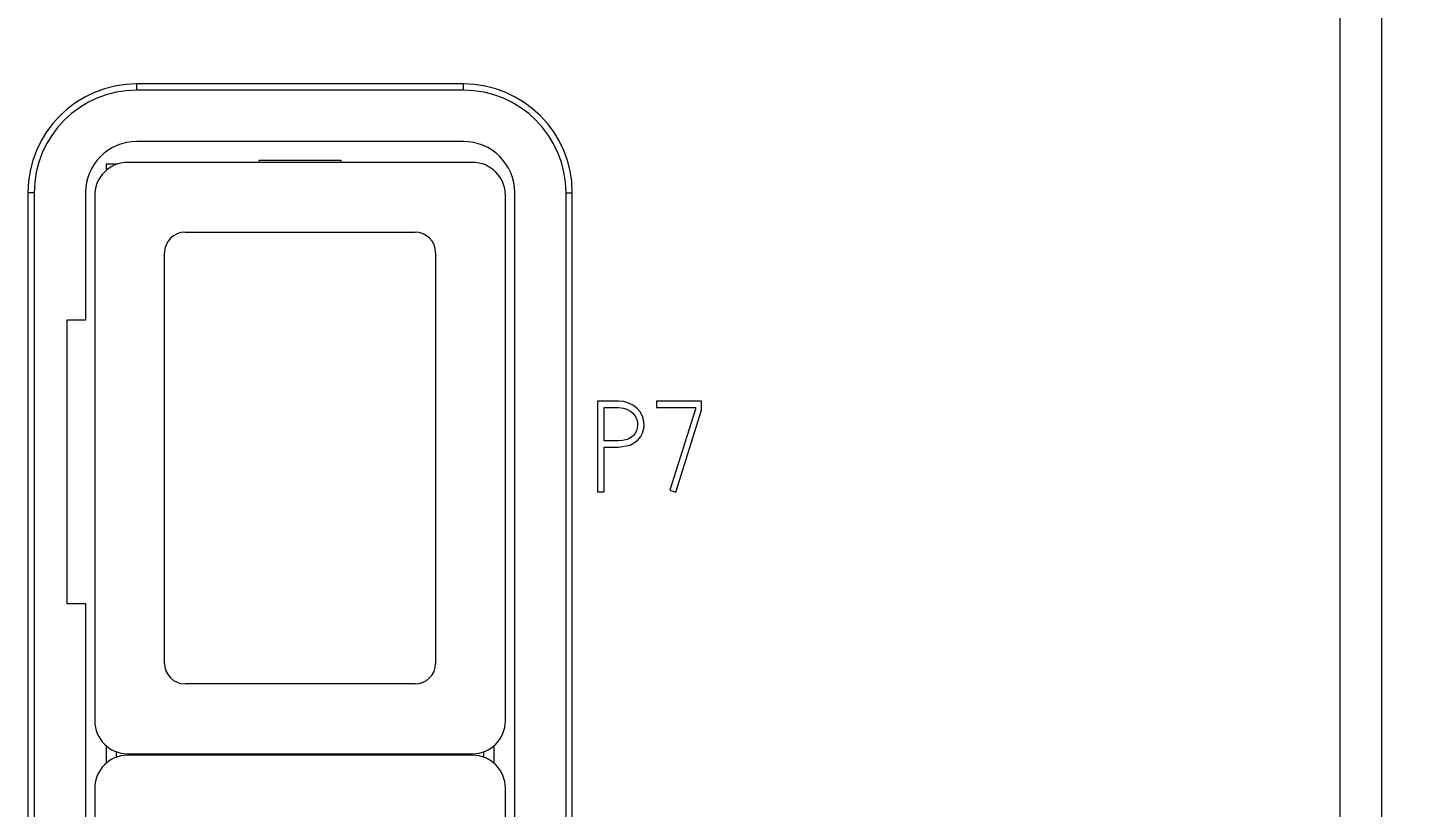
# Model space of a CAD drawing. Header units: millimetres. Extents: x 0 to 841, y 0 to 594.
# Drawn here: x 366.77 to 400.74, y 268.4 to 287.37 of the extents above; entities that cross this region are included whole.
import ezdxf

# ---------------------------------------------------------------- set-up
doc = ezdxf.new("R2010")
doc.units = ezdxf.units.MM
for name, color, linetype in [('1', 7, 'Continuous'), ('200', 7, 'Continuous'), ('66', 7, 'Continuous')]:
    doc.layers.add(name, color=color, linetype=linetype)
doc.styles.add('iso-1', font='isocp.shx')
doc.dimstyles.get("Standard").update_dxf_attribs({"dimtxt": 0.18, "dimasz": 0.18, "dimexe": 0.18, "dimexo": 0.0625, "dimgap": 0.09, "dimtad": 0, "dimtih": 1, "dimtoh": 1, "dimdec": 4, "dimzin": 0, "dimdsep": 46, "dimtxsty": 'Standard', "dimcen": 0.09, "dimadec": 0, "dimazin": 0, "dimtfac": 1, "dimtdec": 4, "dimtofl": 0, "dimtmove": 0, "dimatfit": 3, "dimfxl": 1, "dimtolj": 1, "dimtzin": 0, "dimarcsym": 0})

# ---------------------------------------------------------------- blocks, each defined once
blk = doc.blocks.new('_U0')
at = {"layer": '200', "color": 7, "lineweight": 13}
for p, q in [((398.722642, 395.28336), (421.244331, 395.28336)), ((419.744331, 395.28336), (419.744331, 248.28336)), ((398.722642, 248.28336), (421.244331, 248.28336))]:
    blk.add_line(p, q, dxfattribs=at)
at = {"layer": '200', "color": 7, "lineweight": 25}
for points in [[(419.744331, 395.28336), (420.205115, 391.783362), (419.283547, 391.783359)], [(419.744331, 248.28336), (419.283547, 251.783359), (420.205115, 251.783362)]]:
    blk.add_solid(points, dxfattribs=at)
at = {"layer": '200', "color": 7, "linetype": 'Continuous', "lineweight": 18, "insert": (419.358778, 318.859018), "char_height": 3.5, "attachment_point": 7, "rotation": 90, "line_spacing_factor": 0.963855, "style": 'iso-1'}
blk.add_mtext('\\W0.6447;147', dxfattribs=at)
blk = doc.blocks.new('_U1')
at = {"layer": '200', "color": 7, "lineweight": 13}
for p, q in [((398.722642, 395.28336), (441.244331, 395.28336)), ((439.744331, 242.63336), (439.744331, 395.28336)), ((392.122642, 242.63336), (441.244331, 242.63336))]:
    blk.add_line(p, q, dxfattribs=at)
at = {"layer": '200', "color": 7, "lineweight": 25}
for points in [[(439.744331, 395.28336), (440.205115, 391.783362), (439.283547, 391.783359)], [(439.744331, 242.63336), (439.283547, 246.133359), (440.205115, 246.133362)]]:
    blk.add_solid(points, dxfattribs=at)
at = {"layer": '200', "color": 7, "linetype": 'Continuous', "lineweight": 18, "insert": (439.358778, 314.42586), "char_height": 3.5, "attachment_point": 7, "rotation": 90, "line_spacing_factor": 0.963855, "style": 'iso-1'}
blk.add_mtext('\\W0.6449;152,6', dxfattribs=at)

msp = doc.modelspace()

# ---------------------------------------------------------------- linework, layer by layer
at = {"layer": '1', "color": 7, "linetype": 'Continuous', "lineweight": 13}
for p, q in [((398.722642, 249.28336), (398.722642, 394.28336)), ((399.722642, 394.28336), (399.722642, 249.28336)), ((377.372642, 286.01016), (369.422642, 286.01016)), ((369.422642, 285.858282), (369.422642, 286.01016)), ((377.372642, 285.858282), (377.372642, 286.01016)), ((377.372642, 285.858282), (369.422642, 285.858282)), ((377.372642, 284.60836), (369.422642, 284.60836)), ((368.672642, 284.05836), (368.672642, 283.901964)), ((368.947916, 284.05836), (368.672642, 284.05836)), ((377.597642, 284.09836), (369.197642, 284.09836)), ((374.397642, 284.14836), (372.397642, 284.14836)), ((372.397642, 284.09836), (372.397642, 284.14836)), ((374.397642, 284.09836), (374.397642, 284.14836)), ((366.770842, 283.35836), (366.770842, 256.00836)), ((366.922721, 283.35836), (366.770842, 283.35836)), ((366.922721, 283.35836), (366.922721, 256.00836)), ((368.172642, 283.35836), (368.172642, 280.25836)), ((368.397642, 283.29836), (368.397642, 270.49836)), ((378.397642, 270.49836), (378.397642, 283.29836)), ((378.622642, 256.00836), (378.622642, 283.35836)), ((379.872564, 283.35836), (380.024442, 283.35836)), ((379.872564, 256.00836), (379.872564, 283.35836)), ((380.024442, 256.00836), (380.024442, 283.35836)), ((370.597642, 282.39836), (376.197642, 282.39836)), ((370.097642, 271.89836), (370.097642, 281.89836)), ((376.697642, 281.89836), (376.697642, 271.89836)), ((367.722642, 280.25836), (367.722642, 273.35836)), ((368.172642, 280.25836), (367.722642, 280.25836)), ((367.722642, 273.35836), (368.172642, 273.35836)), ((368.172642, 273.35836), (368.172642, 266.00836)), ((376.197642, 271.39836), (370.597642, 271.39836)), ((368.672642, 269.89461), (368.672642, 269.462076)), ((368.922642, 269.746999), (368.922642, 269.609687)), ((369.197642, 269.69836), (377.597642, 269.69836)), ((369.422642, 269.698358), (369.422642, 269.658361)), ((377.372642, 269.698358), (377.372642, 269.658361)), ((377.872642, 269.609646), (377.872642, 269.746923)), ((378.122642, 269.46238), (378.122642, 269.894548)), ((377.597642, 269.65836), (369.197642, 269.65836)), ((368.397642, 268.85836), (368.397642, 256.05836)), ((378.397642, 256.05836), (378.397642, 268.85836))]:
    msp.add_line(p, q, dxfattribs=at)
for centre, radius, start, end in [((369.422642, 283.35836), 2.6518, 90, 180), ((377.372642, 283.35836), 2.6518, 0, 90), ((369.422642, 283.35836), 2.499921, 90, 180), ((377.372642, 283.35836), 2.499921, 360, 90), ((369.422642, 283.35836), 1.25, 90, 180), ((377.372642, 283.35836), 1.25, 0, 90), ((369.197642, 283.29836), 0.8, 90, 180), ((377.597642, 283.29836), 0.8, 0, 90), ((370.597642, 281.89836), 0.5, 90, 180), ((376.197642, 281.89836), 0.5, 0, 90), ((370.597642, 271.89836), 0.5, 180, 270), ((376.197642, 271.89836), 0.5, 270, 0), ((369.197642, 270.49836), 0.8, 180, 270), ((377.597642, 270.49836), 0.8, 270, 0), ((369.197642, 268.85836), 0.8, 90, 180), ((377.597642, 268.85836), 0.8, 0, 90)]:
    msp.add_arc(centre, radius, start, end, dxfattribs=at)
at = {"layer": '66', "color": 7, "linetype": 'Continuous', "lineweight": 13}
for p, q in [((381.148444, 278.281202), (380.641507, 278.281202)), ((380.641507, 278.281202), (380.641507, 276.079504)), ((383.172839, 278.284184), (382.073605, 278.284184)), ((382.073605, 278.284184), (382.073605, 278.128375)), ((383.172839, 278.061281), (383.172839, 278.284184)), ((380.797191, 277.316282), (380.797191, 278.125393)), ((380.797191, 278.125393), (381.148444, 278.125393)), ((382.073605, 278.128375), (383.020137, 278.128375)), ((383.020137, 278.085634), (382.400257, 276.119264)), ((382.546871, 276.070309), (383.172839, 278.061281)), ((383.020137, 278.128375), (383.020137, 278.085634)), ((381.148444, 277.316282), (380.797191, 277.316282)), ((380.797191, 276.079504), (380.797191, 277.160473)), ((380.797191, 277.160473), (381.148444, 277.160473)), ((380.641507, 276.079504), (380.797191, 276.079504)), ((382.400257, 276.119264), (382.546871, 276.070309))]:
    msp.add_line(p, q, dxfattribs=at)
for points in [[(381.418687, 278.230757), (381.275984, 278.271409), (381.148444, 278.281202)], [(381.614131, 278.09955), (381.514414, 278.180476), (381.418687, 278.230757)], [(381.148444, 278.125393), (381.269257, 278.113938), (381.351468, 278.088864)], [(381.351468, 278.088864), (381.440321, 278.040477), (381.498082, 277.992447)], [(381.498082, 277.992447), (381.555106, 277.921055), (381.586548, 277.858257)], [(381.586548, 277.858257), (381.609993, 277.77392), (381.615622, 277.70717)], [(381.731671, 277.916158), (381.675213, 278.024081), (381.614131, 278.09955)], [(381.771306, 277.70717), (381.758842, 277.825313), (381.731671, 277.916158)], [(381.588163, 277.563538), (381.547779, 277.489647), (381.502679, 277.438295)], [(381.615622, 277.70717), (381.606994, 277.625906), (381.588163, 277.563538)], [(381.731671, 277.502407), (381.763606, 277.614782), (381.771306, 277.70717)], [(381.357556, 277.349829), (381.249087, 277.322776), (381.148444, 277.316282)], [(381.148444, 277.160473), (381.436888, 277.213119), (381.612516, 277.328458)], [(381.502679, 277.438295), (381.42853, 277.383515), (381.357556, 277.349829)], [(381.612516, 277.328458), (381.689026, 277.42055), (381.731671, 277.502407)]]:
    msp.add_lwpolyline(points, dxfattribs=at)

# ---------------------------------------------------------------- dimensions: what is measured, and where the dimension line sits
at = {"layer": '200', "color": 7, "linetype": 'Continuous', "lineweight": 18}
for base, p1, p2, picture, middle in [((439.744331, 395.28336), (392.122642, 242.63336), (398.722642, 395.28336), '_U1', (439.744331, 318.95836)), ((419.744331, 248.28336), (398.722642, 395.28336), (398.722642, 248.28336), '_U0', (419.744331, 321.78336))]:
    dim = msp.add_linear_dim(base=base, p1=p1, p2=p2, angle=90, dimstyle='Standard', override={"dimtxt": 3.5, "dimasz": 3.5, "dimexe": 1.5, "dimexo": 0, "dimgap": 1.75, "dimtad": 1, "dimtih": 0, "dimtoh": 0, "dimdec": 1, "dimlfac": 1, "dimzin": 8, "dimdsep": 44, "dimlunit": 2, "dimtxsty": 'iso-1', "dimsah": 1, "dimse1": 0, "dimse2": 0, "dimsd1": 0, "dimsd2": 0, "dimclrd": 7, "dimclre": 7, "dimclrt": 7, "dimtol": 0, "dimtm": -0.1, "dimtfac": 0.714286, "dimtdec": 2, "dimtofl": 1, "dimtmove": 0, "dimtzin": 8, "dimlwd": 13, "dimlwe": 13}, dxfattribs=at)
    dim.commit()
    dim.dimension.update_dxf_attribs({"geometry": picture, "text_midpoint": middle, "dimtype": 160})

doc.saveas('drawing.dxf')
